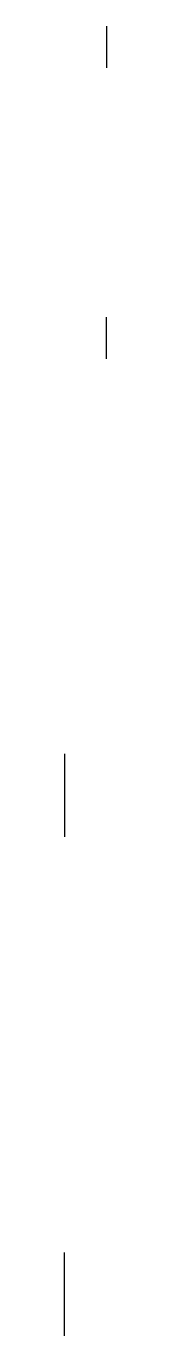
# Model space of a CAD drawing. Header units: inches. Extents: x -2614 to 596, y -607 to -21.
# Drawn here: x -659.5 to -658.5, y -310.5 to -279 of the extents above; entities that cross this region are included whole.
import ezdxf

# ---------------------------------------------------------------- set-up
doc = ezdxf.new("R2010")
doc.units = ezdxf.units.IN
doc.header["$MEASUREMENT"] = 0
doc.layers.add('window', color=30, linetype='Continuous')

msp = doc.modelspace()

# ---------------------------------------------------------------- linework, layer by layer
at = {"layer": 'window'}
for p, q in [((-658.5, -279), (-658.5, -280)), ((-658.5, -287), (-658.5, -286)), ((-658.5, -287), (-658.5, -287)), ((-659.5, -296.5), (-659.5, -298.5)), ((-659.5, -298.5), (-659.5, -298.5)), ((-659.5, -310.5), (-659.5, -308.5))]:
    msp.add_line(p, q, dxfattribs=at)

doc.saveas('drawing.dxf')
